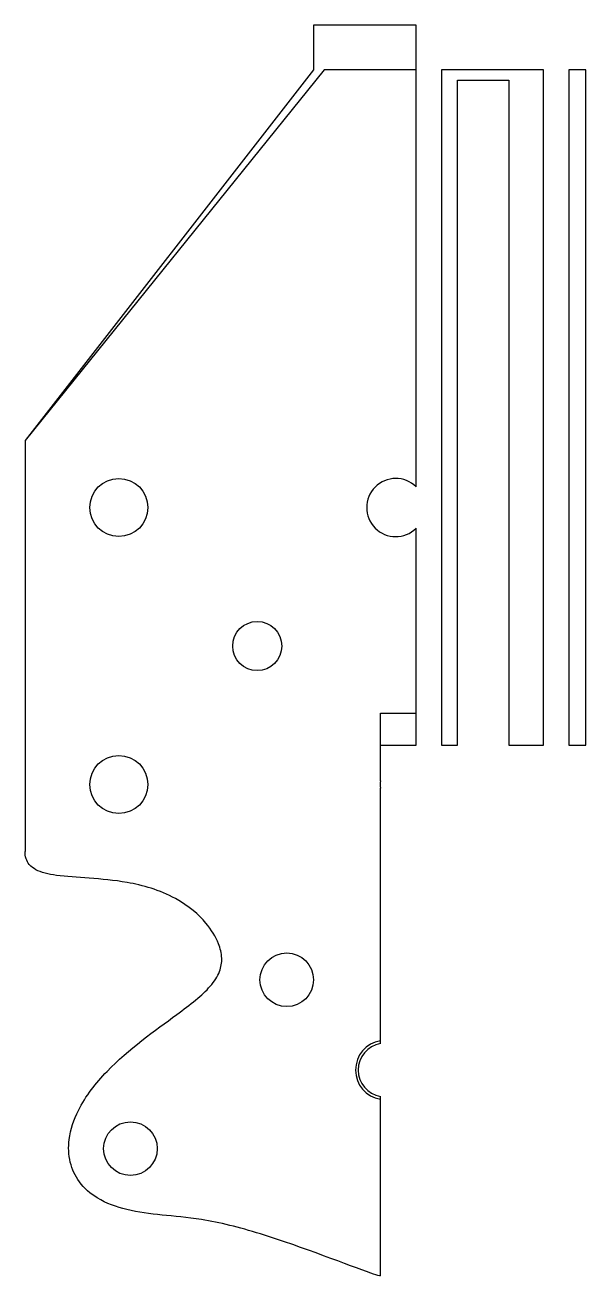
# Model space of a CAD drawing. Header units: millimetres. Extents: x -31 to 32, y -15 to 125.
import ezdxf

# ---------------------------------------------------------------- set-up
doc = ezdxf.new("R2010")
doc.units = ezdxf.units.MM
doc.layers.get('0').update_dxf_attribs({"linetype": 'CONTINUOUS'})

msp = doc.modelspace()

# ---------------------------------------------------------------- linework, layer by layer
for p, q in [((12.98, 124.5), (1.5, 124.5)), ((1.5, 124.5), (1.5, 119.5)), ((12.98, 72.82), (12.98, 124.5)), ((2.7, 119.5), (-30.8, 78)), ((1.5, 119.5), (-30.8, 78)), ((12.98, 119.5), (2.7, 119.5)), ((12.98, 72.82), (12.98, 119.5)), ((15.82, 119.5), (15.82, 43.92)), ((27.23, 119.5), (15.82, 119.5)), ((27.23, 43.92), (27.23, 119.5)), ((17.63, 118.32), (23.37, 118.32)), ((17.63, 43.92), (17.63, 118.32)), ((23.37, 118.32), (23.37, 43.92)), ((-30.8, 78), (-30.8, 32)), ((-30.8, 78), (-30.8, 32)), ((12.98, 43.92), (12.98, 68.18)), ((12.98, 47.5), (12.98, 68.18)), ((9, 44.5), (9, 47.5)), ((9, 47.5), (12.98, 47.5)), ((9, 43), (9, 44.5)), ((9, 40.92), (9, 43.92)), ((9, 43.92), (12.98, 43.92)), ((15.82, 43.92), (17.63, 43.92)), ((23.37, 43.92), (27.23, 43.92)), ((9, 39.92), (9, 43)), ((9, 39.92), (9, 40.92)), ((9, 10.51), (9, 39.08)), ((9, 10.81), (9, 39.08)), ((9, -15.5), (9, 4.59)), ((9, -15.5), (9, 4.29))]:
    msp.add_line(p, q)
msp.add_lwpolyline([(30.08, 119.5), (30.08, 43.92), (32, 43.92), (32, 119.5)], close=True)
for centre, radius in [((-20.3, 70.5), 3.25), ((-20.3, 70.5), 3.25), ((-4.8, 55), 2.75), ((-4.8, 55), 2.75), ((-20.3, 39.5), 3.25), ((-20.3, 39.5), 3.25), ((-1.5, 17.65), 3), ((-1.5, 17.65), 3), ((-19, -1.25), 3), ((-19, -1.25), 3)]:
    msp.add_circle(centre, radius)
for centre, radius, start, end in [((10.7, 70.5), 3.25, 45.5445, 314.4555), ((10.7, 70.5), 3.25, 45.5445, 314.4555), ((10.7, 39.5), 1.75, 166.2709, 193.7291), ((10.7, 39.5), 1.75, 166.2709, 193.7291), ((9.5, 7.55), 3.3, 98.7147, 261.2853), ((9.5, 7.55), 3, 99.5941, 260.4059)]:
    msp.add_arc(centre, radius, start, end)
msp.add_open_spline([(9, -15.5), (8.97, -15.5), (8.93, -15.49), (8.69, -15.44), (8.32, -15.32), (5.55, -14.36), (0.3, -12.26), (-6.88, -10.04), (-8.97, -9.52), (-14.26, -8.68), (-16.81, -8.71), (-20.55, -7.79), (-21.7, -7.38), (-23.49, -6.29), (-24.17, -5.7), (-25.2, -4.31), (-25.54, -3.57), (-25.93, -1.94), (-25.96, -1.08), (-25.71, 0.91), (-25.33, 2.01), (-24.02, 4.64), (-22.87, 6.1), (-19.19, 9.92), (-16.23, 11.98), (-12.27, 14.89), (-10.96, 15.91), (-9.58, 17.48), (-9.23, 18.02), (-8.84, 19.06), (-8.76, 19.55), (-8.8, 20.62), (-8.93, 21.17), (-9.44, 22.46), (-9.92, 23.25), (-11.34, 24.93), (-12.45, 25.91), (-15.74, 27.71), (-17.63, 28.23), (-22.28, 29.05), (-25.13, 29.03), (-28.19, 29.46), (-28.98, 29.65), (-29.86, 30.12), (-30.11, 30.31), (-30.48, 30.74), (-30.6, 30.96), (-30.77, 31.45), (-30.8, 31.73), (-30.8, 32)], degree=3, knots=[0, 0, 0, 0, 0.009038, 0.009038, 0.058584, 0.058584, 0.343307, 0.343307, 0.491309, 0.491309, 0.718222, 0.718222, 0.818599, 0.818599, 0.89635, 0.89635, 0.966112, 0.966112, 1.039723, 1.039723, 1.136886, 1.136886, 1.289249, 1.289249, 1.585407, 1.585407, 1.776188, 1.776188, 1.881752, 1.881752, 1.973041, 1.973041, 2.073208, 2.073208, 2.221582, 2.221582, 2.404122, 2.404122, 2.622338, 2.622338, 2.988368, 2.988368, 3.147213, 3.147213, 3.221067, 3.221067, 3.2796, 3.2796, 3.343584, 3.343584, 3.343584, 3.343584])
msp.add_open_spline([(9, -15.5), (8.97, -15.5), (8.93, -15.49), (8.69, -15.44), (8.32, -15.32), (5.55, -14.36), (0.3, -12.26), (-6.88, -10.04), (-8.97, -9.52), (-14.26, -8.68), (-16.81, -8.71), (-20.55, -7.79), (-21.7, -7.38), (-23.49, -6.29), (-24.17, -5.7), (-25.2, -4.31), (-25.54, -3.57), (-25.93, -1.94), (-25.96, -1.08), (-25.71, 0.91), (-25.33, 2.01), (-24.02, 4.64), (-22.87, 6.1), (-19.19, 9.92), (-16.23, 11.98), (-12.27, 14.89), (-10.96, 15.91), (-9.58, 17.48), (-9.23, 18.02), (-8.84, 19.06), (-8.76, 19.55), (-8.8, 20.62), (-8.93, 21.17), (-9.44, 22.46), (-9.92, 23.25), (-11.34, 24.93), (-12.45, 25.91), (-15.74, 27.71), (-17.63, 28.23), (-22.28, 29.05), (-25.13, 29.03), (-28.19, 29.46), (-28.98, 29.65), (-29.86, 30.12), (-30.11, 30.31), (-30.48, 30.74), (-30.6, 30.96), (-30.77, 31.45), (-30.8, 31.73), (-30.8, 32)], degree=3, knots=[0, 0, 0, 0, 0.009038, 0.009038, 0.058584, 0.058584, 0.343307, 0.343307, 0.491309, 0.491309, 0.718222, 0.718222, 0.818599, 0.818599, 0.89635, 0.89635, 0.966112, 0.966112, 1.039723, 1.039723, 1.136886, 1.136886, 1.289249, 1.289249, 1.585407, 1.585407, 1.776188, 1.776188, 1.881752, 1.881752, 1.973041, 1.973041, 2.073208, 2.073208, 2.221582, 2.221582, 2.404122, 2.404122, 2.622338, 2.622338, 2.988368, 2.988368, 3.147213, 3.147213, 3.221067, 3.221067, 3.2796, 3.2796, 3.343584, 3.343584, 3.343584, 3.343584])

doc.saveas('drawing.dxf')
